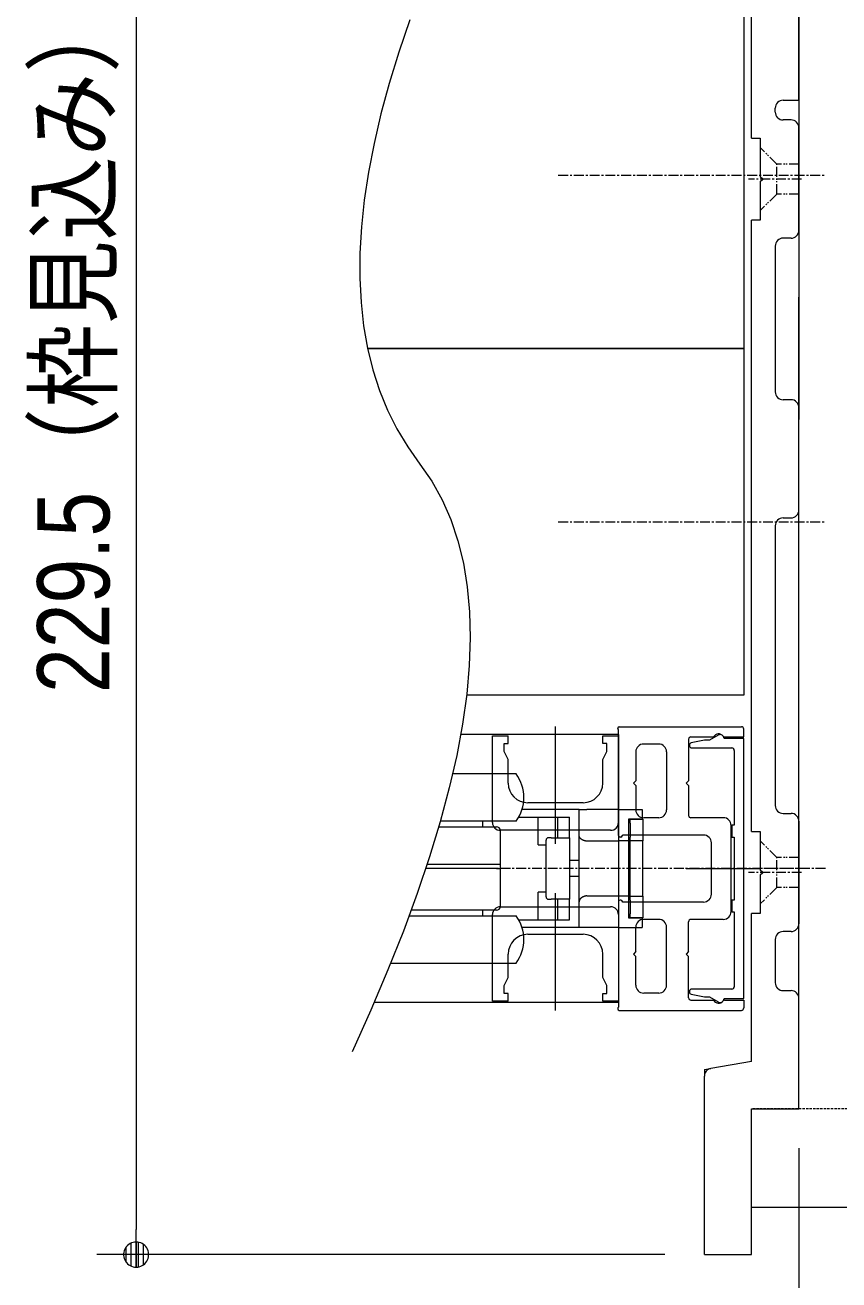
# Model space of a CAD drawing. Units: millimetres, scale not verified. Extents: x -6062 to 6062, y -3045 to 3045.
# Drawn here: x -5241 to -4828, y 1642 to 2279 of the extents above; entities that cross this region are included whole.
import ezdxf
from ezdxf.enums import TextEntityAlignment as Align

# ---------------------------------------------------------------- set-up
doc = ezdxf.new("R2010")
doc.units = ezdxf.units.MM
doc.header["$LTSCALE"] = 20
for name, pattern in [('CHAIN1', [8, 5, -1, 1, -1]), ('DASHED1', [1.8, 1.2, -0.6]), ('DOUBLE_CHAIN1', [8.8, 5, -1, 0.6, -0.6, 0.6, -1])]:
    doc.linetypes.add(name, pattern=pattern)
for name, color, linetype, lineweight in [('0-0_2寸法-1', 7, 'Continuous', 9), ('0-1_0', 7, 'Continuous', 9), ('0-3_3一般', 7, 'Continuous', 9), ('0-5_2寸法-2', 7, 'Continuous', 9)]:
    doc.layers.add(name, color=color, linetype=linetype, lineweight=lineweight)
doc.styles.add('ＭＳ Ｐゴシック', font='')
doc.styles.get('ＭＳ Ｐゴシック').set_extended_font_data('MS PGothic')

# ---------------------------------------------------------------- blocks, each defined once
blk = doc.blocks.new('_Dot')
at = {"layer": '0-1_0'}
for p, q in [((-10, 0), (-20, 0)), ((9.78, 2), (-9.78, 2)), ((7.99, 6), (-7.99, 6)), ((9.16, -3.98), (-9.16, -3.98)), ((6, -7.98), (-6, -7.98))]:
    blk.add_line(p, q, dxfattribs=at)
for points in [[(10, 0), (9.92, 1.25), (9.69, 2.49), (9.3, 3.68), (8.76, 4.82), (8.09, 5.88), (7.29, 6.85), (6.37, 7.71), (5.36, 8.44), (4.26, 9.05), (3.09, 9.51), (1.87, 9.82), (0.63, 9.98), (-0.63, 9.98), (-1.87, 9.82), (-3.09, 9.51), (-4.26, 9.05), (-5.36, 8.44), (-6.37, 7.71), (-7.29, 6.85), (-8.09, 5.88), (-8.76, 4.82), (-9.3, 3.68), (-9.69, 2.49), (-9.92, 1.25), (-10, 0), (0, 0)], [(-10, 0), (-9.92, -1.25), (-9.69, -2.49), (-9.3, -3.68), (-8.76, -4.82), (-8.09, -5.88), (-7.29, -6.85), (-6.37, -7.71), (-5.36, -8.44), (-4.26, -9.05), (-3.09, -9.51), (-1.87, -9.82), (-0.63, -9.98), (0.63, -9.98), (1.87, -9.82), (3.09, -9.51), (4.26, -9.05), (5.36, -8.44), (6.37, -7.71), (7.29, -6.85), (8.09, -5.88), (8.76, -4.82), (9.3, -3.68), (9.69, -2.49), (9.92, -1.25), (10, 0), (0, 0)]]:
    blk.add_lwpolyline(points, close=True, dxfattribs=at)
blk = doc.blocks.new('グループ-98')
at = {"layer": '0-3_3一般'}
for p, q in [((-61220, 49976.9), (-61220, 41576.9)), ((-61220, 44816.9), (-61220, 45776.9)), ((-61460, 44696.9), (-61460, 44736.9)), ((-61380, 44816.9), (-61220, 44816.9)), ((-61300, 44616.9), (-61380, 44616.9)), ((-61220, 43496.9), (-61220, 44536.9)), ((-61700, 44432.9), (-61612, 44432.9)), ((-61612, 44432.9), (-61612, 44040.9)), ((-61588, 44016.9), (-61612, 44040.9)), ((-61588, 44016.9), (-61612, 44040.9)), ((-61612, 43992.9), (-61588, 44016.9)), ((-61612, 43992.9), (-61588, 44016.9)), ((-61612, 43992.9), (-61612, 43600.9)), ((-61612, 43600.9), (-61700, 43600.9)), ((-61700, 37392.9), (-61700, 43600.9)), ((-61460, 43336.9), (-61460, 41856.9)), ((-61300, 43416.9), (-61380, 43416.9)), ((-61220, 41696.9), (-61220, 42816.9)), ((-61300, 41776.9), (-61380, 41776.9)), ((-61220, 40656.9), (-61220, 41696.9)), ((-61220, 34736.9), (-61220, 40656.9)), ((-61380, 40576.9), (-61300, 40576.9)), ((-61460, 40496.9), (-61460, 37656.9)), ((-61380, 37576.9), (-61300, 37576.9)), ((-61220, 37496.9), (-61220, 36456.9)), ((-61700, 37392.9), (-61612, 37392.9)), ((-61612, 37392.9), (-61612, 37000.9)), ((-61612, 36952.9), (-61612, 36560.9)), ((-61612, 36560.9), (-61700, 36560.9)), ((-61700, 35056.9), (-61700, 36560.9)), ((-61300, 36376.9), (-61380, 36376.9)), ((-61460, 36296.9), (-61460, 35856.9)), ((-61380, 35776.9), (-61300, 35776.9)), ((-61220, 34576.9), (-61220, 35696.9)), ((-61700, 35056.9), (-62113.2, 34988)), ((-62180, 33096.9), (-62180, 34909.1)), ((-61700, 34576.9), (-61220, 34576.9)), ((-61700, 33096.9), (-61700, 34576.9)), ((-58820, 33576.9), (-61700, 33576.9)), ((-62180, 33096.9), (-61700, 33096.9))]:
    blk.add_line(p, q, dxfattribs=at)
at = {"layer": '0-3_3一般', "linetype": 'DOUBLE_CHAIN1'}
for p, q in [((-61444, 44168.9), (-61612, 44336.9)), ((-61220, 44168.9), (-61444, 44168.9)), ((-61444, 43864.9), (-61444, 44168.9)), ((-61444, 43864.9), (-61612, 43696.9)), ((-61220, 43864.9), (-61444, 43864.9)), ((-61220, 37128.9), (-61444, 37128.9)), ((-61444, 36824.9), (-61612, 36656.9)), ((-62180, 34976.9), (-62113.2, 34988)), ((-62180, 34976.9), (-62180, 34909.1))]:
    blk.add_line(p, q, dxfattribs=at)
at = {"layer": '0-3_3一般', "linetype": 'CHAIN1'}
for p, q in [((-61192.1, 44016.9), (-61730.5, 44016.9)), ((-61192.1, 36976.9), (-61730.5, 36976.9)), ((-61157.7, 37016.9), (-61645.7, 37016.9))]:
    blk.add_line(p, q, dxfattribs=at)
at = {"layer": '0-3_3一般', "linetype": 'DASHED1'}
blk.add_line((-58820, 34576.9), (-61700, 34576.9), dxfattribs=at)
at = {"layer": '0-3_3一般'}
for points in [[(-61700, 44432.9), (-61700, 45776.9), (-61220, 45776.9)], [(-61612, 36952.9), (-61588, 36976.9), (-61612, 37000.9)]]:
    blk.add_lwpolyline(points, dxfattribs=at)
at = {"layer": '0-3_3一般', "linetype": 'DOUBLE_CHAIN1'}
blk.add_lwpolyline([(-61220, 36824.9), (-61444, 36824.9), (-61444, 37128.9), (-61612, 37296.9)], dxfattribs=at)
at = {"layer": '0-3_3一般'}
for centre, start, end in [((-61380, 44736.9), 135, 180), ((-61380, 44736.9), 90, 135), ((-61380, 44696.9), 180, 225), ((-61380, 44696.9), 225, 270), ((-61300, 44536.9), 45, 90), ((-61300, 44536.9), 0, 45), ((-61300, 43496.9), 315, 0), ((-61380, 43336.9), 135, 180), ((-61380, 43336.9), 90, 135), ((-61300, 43496.9), 270, 315), ((-61380, 41856.9), 180, 225), ((-61380, 41856.9), 225, 270), ((-61300, 41696.9), 45, 90), ((-61300, 41696.9), 0, 45), ((-61300, 40656.9), 315, 0), ((-61380, 40496.9), 135, 180), ((-61380, 40496.9), 90, 135), ((-61300, 40656.9), 270, 315), ((-61380, 37656.9), 180, 225), ((-61380, 37656.9), 225, 270), ((-61300, 37496.9), 45, 90), ((-61300, 37496.9), 0, 45), ((-61300, 36456.9), 315, 0), ((-61380, 36296.9), 135, 180), ((-61380, 36296.9), 90, 135), ((-61300, 36456.9), 270, 315), ((-61380, 35856.9), 180, 225), ((-61380, 35856.9), 225, 270), ((-61300, 35696.9), 45, 90), ((-61300, 35696.9), 0, 45), ((-62100, 34909.1), 139.73116, 180), ((-62100, 34909.1), 99.46232, 139.73116)]:
    blk.add_arc(centre, 80, start, end, dxfattribs=at)
blk = doc.blocks.new('グループ-99')
at = {"layer": '0-3_3一般'}
for p, q in [((-63052, 38376.9), (-64654.4, 38376.9)), ((-64332, 37484.9), (-64332, 38364.9)), ((-64332, 38364.9), (-64172, 38364.9)), ((-64172, 38284.9), (-64172, 38364.9)), ((-63692, 37267.6), (-63692, 38459.6)), ((-63212, 38364.9), (-63052, 38364.9)), ((-63212, 38284.9), (-63212, 38364.9)), ((-63060, 38438.7), (-63060, 38440.9)), ((-63052, 37352.9), (-63052, 38424.9)), ((-63052, 38376.9), (-63052, 35656.9)), ((-63052, 38364.9), (-63052, 37484.9)), ((-63044, 38456.9), (-61804, 38456.9)), ((-62316, 38352.9), (-62086.6, 38352.9)), ((-61976.1, 38352.9), (-61780, 38352.9)), ((-61780, 38352.9), (-61780, 38432.9)), ((-64212, 38284.9), (-64172, 38284.9)), ((-64212, 38204.9), (-64212, 38284.9)), ((-63172, 38284.9), (-63212, 38284.9)), ((-63172, 38204.9), (-63172, 38284.9)), ((-62644, 38280.9), (-62796, 38280.9)), ((-62340, 38328.9), (-62340, 37908.9)), ((-62332, 38269.2), (-62332, 38264.9)), ((-62179.8, 38319.3), (-62312.7, 38292.7)), ((-62308, 38240.9), (-61900, 38240.9)), ((-64172, 38124.9), (-64212, 38204.9)), ((-64172, 37884.9), (-64172, 38124.9)), ((-63212, 38124.9), (-63172, 38204.9)), ((-63212, 37884.9), (-63212, 38124.9)), ((-62876, 38200.9), (-62876, 37908.9)), ((-62564, 38200.9), (-62564, 37612.9)), ((-61876, 38216.9), (-61876, 37456.9)), ((-64092, 37976.9), (-64736.5, 37976.9)), ((-62876, 37908.9), (-62900, 37884.9)), ((-62900, 37884.9), (-62876, 37860.9)), ((-62876, 37860.9), (-62876, 37612.9)), ((-62340, 37908.9), (-62364, 37884.9)), ((-62364, 37884.9), (-62340, 37860.9)), ((-62340, 37860.9), (-62340, 37556.9)), ((-63452, 37616.9), (-64030.4, 37616.9)), ((-63412, 37684.9), (-63972, 37684.9)), ((-63052, 37616.9), (-63372, 37616.9)), ((-63052, 37616.9), (-63052, 37296.9)), ((-63052, 37616.9), (-62812, 37616.9)), ((-62812, 37616.9), (-62812, 37520.9)), ((-64092, 37496.9), (-64861, 37496.9)), ((-64428, 37440.9), (-64428, 37496.9)), ((-64065.6, 37536.9), (-63868, 37536.9)), ((-63868, 37256.9), (-63868, 37536.9)), ((-63868, 37536.9), (-63668, 37536.9)), ((-63668, 37536.9), (-63548, 37536.9)), ((-63668, 37328.9), (-63668, 37536.9)), ((-63548, 37328.9), (-63548, 37536.9)), ((-62948, 37520.9), (-62812, 37520.9)), ((-62948, 37296.9), (-62948, 37520.9)), ((-62932, 37516.9), (-62948, 37516.9)), ((-62932, 37516.9), (-62804, 37516.9)), ((-62932, 37476.9), (-62932, 37516.9)), ((-62932, 37476.9), (-62932, 37336.9)), ((-62804, 37516.9), (-62804, 37476.9)), ((-62804, 37476.9), (-62804, 37336.9)), ((-62644, 37532.9), (-62796, 37532.9)), ((-61988, 37532.9), (-62316, 37532.9)), ((-64877.1, 37440.9), (-64292, 37440.9)), ((-63132, 37404.9), (-64252, 37404.9)), ((-63451.9, 37353.5), (-63452, 37356.3)), ((-63028, 37336.9), (-63036, 37336.9)), ((-63012, 37356.9), (-63012, 37352.9)), ((-62188, 37356.9), (-63012, 37356.9)), ((-62804, 37336.9), (-62804, 37296.9)), ((-61908, 36580.9), (-61908, 37452.9)), ((-61876, 37336.9), (-61876, 36696.9)), ((-63868, 37256.9), (-63788, 37256.9)), ((-63788, 36728.9), (-63788, 37304.9)), ((-63736.8, 37328.9), (-63764, 37328.9)), ((-63548, 37318.2), (-63548, 37308.3)), ((-63052, 37294), (-63372, 37294)), ((-62948, 37296.9), (-63052, 37296.9)), ((-63052, 37296.9), (-63052, 37294)), ((-62948, 36736.9), (-62948, 37296.9)), ((-62932, 36736.9), (-62932, 37296.9)), ((-62804, 36736.9), (-62804, 37296.9)), ((-62108, 36756.9), (-62108, 37276.9)), ((-63452, 37096.9), (-63548, 37096.9)), ((-64292, 37016.9), (-65009.3, 37016.9)), ((-64292, 37056.9), (-64996, 37056.9)), ((-64292, 37016.9), (-64252, 37016.9)), ((-64252, 37056.9), (-64252, 37016.9)), ((-64252, 37016.9), (-64252, 36632.9)), ((-62364, 37016.9), (-61742.1, 37016.9)), ((-62098.6, 37016.9), (-61618.6, 37016.9)), ((-63452, 36936.9), (-63548, 36936.9)), ((-63788, 36776.9), (-63868, 36776.9)), ((-63868, 36496.9), (-63868, 36776.9)), ((-63764, 36704.9), (-63736.8, 36704.9)), ((-63548, 36704.9), (-63736.8, 36704.9)), ((-63692, 35574.1), (-63692, 36766.1)), ((-63668, 36496.9), (-63668, 36704.9)), ((-63548, 36715.5), (-63548, 36704.9)), ((-63372, 36739.8), (-63052, 36739.8)), ((-63052, 36739.8), (-63052, 36736.9)), ((-63028, 36696.9), (-63036, 36696.9)), ((-62932, 36736.9), (-62804, 36736.9)), ((-62932, 36696.9), (-62932, 36736.9)), ((-62932, 36696.9), (-62932, 36556.9)), ((-62804, 36736.9), (-62804, 36696.9)), ((-62804, 36696.9), (-62804, 36556.9)), ((-64292, 36592.9), (-65157.4, 36592.9)), ((-64428, 36536.9), (-64428, 36592.9)), ((-64252, 36628.9), (-63132, 36628.9)), ((-63451.9, 36680.2), (-63452, 36677.5)), ((-63452, 36416.9), (-63452, 36677.5)), ((-63052, 36680.9), (-63052, 35608.9)), ((-61876, 36576.9), (-61876, 35816.9)), ((-65178.2, 36536.9), (-64092, 36536.9)), ((-64332, 35668.9), (-64332, 36548.9)), ((-64065.6, 36496.9), (-63868, 36496.9)), ((-63868, 36496.9), (-63668, 36496.9)), ((-63052, 36548.9), (-63052, 35668.9)), ((-62932, 36516.9), (-62948, 36516.9)), ((-62932, 36516.9), (-62932, 36556.9)), ((-62804, 36516.9), (-62932, 36516.9)), ((-62812, 36512.9), (-62812, 36416.9)), ((-62804, 36556.9), (-62804, 36516.9)), ((-62644, 36500.9), (-62796, 36500.9)), ((-62340, 36172.9), (-62340, 36476.9)), ((-61988, 36500.9), (-62316, 36500.9)), ((-63452, 36416.9), (-64030.4, 36416.9)), ((-63972, 36348.9), (-63412, 36348.9)), ((-63372, 36416.9), (-63452, 36416.9)), ((-63052, 36416.9), (-63372, 36416.9)), ((-62876, 36172.9), (-62876, 36420.9)), ((-62564, 35832.9), (-62564, 36420.9)), ((-65365.3, 36056.9), (-64092, 36056.9)), ((-64172, 35908.9), (-64172, 36148.9)), ((-63212, 35908.9), (-63212, 36148.9)), ((-62876, 36172.9), (-62900, 36148.9)), ((-62900, 36148.9), (-62876, 36124.9)), ((-62876, 35832.9), (-62876, 36124.9)), ((-62340, 36172.9), (-62364, 36148.9)), ((-62364, 36148.9), (-62340, 36124.9)), ((-62340, 35704.9), (-62340, 36124.9)), ((-64212, 35828.9), (-64172, 35908.9)), ((-64212, 35748.9), (-64212, 35828.9)), ((-63172, 35828.9), (-63212, 35908.9)), ((-63172, 35748.9), (-63172, 35828.9)), ((-64172, 35748.9), (-64212, 35748.9)), ((-64172, 35668.9), (-64172, 35748.9)), ((-63212, 35748.9), (-63172, 35748.9)), ((-63212, 35668.9), (-63212, 35748.9)), ((-62644, 35752.9), (-62796, 35752.9)), ((-62332, 35768.9), (-62332, 35764.6)), ((-62316, 35680.9), (-62086.6, 35680.9)), ((-62312.7, 35741), (-62179.8, 35714.4)), ((-61900, 35792.9), (-62308, 35792.9)), ((-61976.1, 35680.9), (-61780, 35680.9)), ((-61780, 35680.9), (-61780, 35600.9)), ((-63052, 35656.9), (-65533.3, 35656.9)), ((-64172, 35668.9), (-64332, 35668.9)), ((-63052, 35668.9), (-63212, 35668.9)), ((-63060, 35595), (-63060, 35592.9)), ((-63044, 35576.9), (-61804, 35576.9))]:
    blk.add_line(p, q, dxfattribs=at)
at = {"layer": '0-3_3一般', "linetype": 'CHAIN1'}
blk.add_line((-60950.1, 37016.9), (-65009.3, 37016.9), dxfattribs=at)
at = {"layer": '0-3_3一般'}
for points in [[(-62040, 38371.5), (-62127.7, 38320.9), (-62164.1, 38320.9)], [(-61980, 35696.9), (-61780, 35696.9), (-61780, 38336.9), (-61980, 38336.9)], [(-63452, 36677.5), (-63452, 37356.3), (-63452, 37616.9), (-63372, 37616.9)], [(-61876, 37456.9), (-61900, 37456.9), (-61900, 37336.9), (-61876, 37336.9)], [(-64252, 37400.9), (-64252, 37056.9), (-64292, 37056.9)], [(-63372, 37294), (-63374.8, 37294.2), (-63377.5, 37294.6), (-63380.3, 37294.9), (-63383, 37295.4), (-63385.8, 37295.9), (-63388.5, 37296.5), (-63391.2, 37297.2), (-63393.9, 37297.9), (-63396.6, 37298.7), (-63399.3, 37299.6), (-63402, 37300.5), (-63404.7, 37301.5), (-63407.4, 37302.6), (-63410, 37303.8), (-63412.7, 37305), (-63415.3, 37306.3), (-63418, 37307.7), (-63420.6, 37309.1), (-63423.2, 37310.7), (-63425.8, 37312.3), (-63428.4, 37313.9), (-63430.8, 37315.6), (-63433.1, 37317.4), (-63435.2, 37319.2), (-63437.3, 37321.1), (-63439.2, 37323), (-63440.9, 37325), (-63442.5, 37327.1), (-63444.1, 37329.2), (-63445.4, 37331.4), (-63446.7, 37333.6), (-63447.8, 37335.9), (-63448.8, 37338.2), (-63449.6, 37340.6), (-63450.3, 37343.1), (-63450.9, 37345.6), (-63451.4, 37348.2), (-63451.7, 37350.8), (-63451.9, 37353.5)], [(-62804, 37296.9), (-62932, 37296.9), (-62932, 37336.9)], [(-63736.8, 37328.9), (-63548, 37328.9), (-63548, 37318.2)], [(-63548, 37308.3), (-63548, 36725.4), (-63548, 36715.5)], [(-63668, 36496.9), (-63548, 36496.9), (-63548, 36704.9)], [(-63372, 36739.8), (-63374.8, 36739.5), (-63377.5, 36739.2), (-63380.3, 36738.8), (-63383, 36738.4), (-63385.8, 36737.9), (-63388.5, 36737.3), (-63391.2, 36736.6), (-63393.9, 36735.9), (-63396.6, 36735.1), (-63399.3, 36734.2), (-63402, 36733.2), (-63404.7, 36732.2), (-63407.4, 36731.1), (-63410, 36730), (-63412.7, 36728.7), (-63415.3, 36727.4), (-63418, 36726.1), (-63420.6, 36724.6), (-63423.2, 36723.1), (-63425.8, 36721.5), (-63428.4, 36719.9), (-63430.8, 36718.2), (-63433.1, 36716.4), (-63435.2, 36714.6), (-63437.3, 36712.7), (-63439.2, 36710.7), (-63440.9, 36708.7), (-63442.5, 36706.7), (-63444.1, 36704.6), (-63445.4, 36702.4), (-63446.7, 36700.2), (-63447.8, 36697.9), (-63448.8, 36695.5), (-63449.6, 36693.1), (-63450.3, 36690.7), (-63450.9, 36688.1), (-63451.4, 36685.6), (-63451.7, 36682.9), (-63451.9, 36680.2)], [(-62812, 36512.9), (-62948, 36512.9), (-62948, 36736.9), (-63052, 36736.9), (-63052, 36416.9), (-62812, 36416.9)], [(-61876, 36696.9), (-61900, 36696.9), (-61900, 36576.9), (-61876, 36576.9)], [(-62188, 36676.9), (-63012, 36676.9), (-63012, 36680.9)], [(-62164.1, 35712.9), (-62127.7, 35712.9), (-62040, 35662.2)]]:
    blk.add_lwpolyline(points, dxfattribs=at)
for centre, radius, start, end in [((-63044, 38440.9), 16, 90, 180), ((-63044, 38438.7), 16, 180, 240), ((-62316, 38328.9), 24, 90, 180), ((-62036, 38328.9), 56, 33.74899, 154.62307), ((-62020, 38336.9), 40, 0, 120), ((-61976.1, 38368.9), 16, 213.74899, 270), ((-61804, 38432.9), 24, 0, 90), ((-62796, 38200.9), 80, 90, 180), ((-62644, 38200.9), 80, 0, 90), ((-62308, 38269.2), 24, 101.30993, 180), ((-62308, 38264.9), 24, 180, 270), ((-62164.1, 38240.9), 80, 90, 101.30993), ((-61900, 38216.9), 24, 0, 90), ((-64412, 37736.9), 400, 323.1301, 36.8699), ((-63972, 37884.9), 200, 180, 270), ((-63412, 37884.9), 200, 270, 0), ((-62796, 37612.9), 80, 180, 270), ((-62644, 37612.9), 80, 270, 0), ((-64252, 37484.9), 80, 180, 270), ((-63132, 37484.9), 80, 270, 0), ((-62316, 37556.9), 24, 180, 270), ((-61988, 37452.9), 80, 0, 90), ((-64292, 37400.9), 40, 0, 90), ((-63036, 37352.9), 16, 180, 270), ((-63028, 37352.9), 16, 270, 0), ((-62188, 37276.9), 80, 0, 90), ((-63764, 37304.9), 24, 90, 180), ((-63764, 36728.9), 24, 180, 270), ((-63036, 36680.9), 16, 90, 180), ((-63028, 36680.9), 16, 0, 90), ((-62188, 36756.9), 80, 270, 0), ((-64252, 36548.9), 80, 90, 180), ((-64292, 36632.9), 40, 270, 0), ((-63132, 36548.9), 80, 0, 90), ((-61988, 36580.9), 80, 270, 0), ((-64412, 36296.9), 400, 323.1301, 36.8699), ((-62796, 36420.9), 80, 90, 180), ((-62644, 36420.9), 80, 0, 90), ((-62316, 36476.9), 24, 90, 180), ((-63972, 36148.9), 200, 90, 180), ((-63412, 36148.9), 200, 0, 90), ((-62796, 35832.9), 80, 180, 270), ((-62644, 35832.9), 80, 270, 0), ((-61900, 35816.9), 24, 270, 0), ((-62316, 35704.9), 24, 180, 270), ((-62308, 35768.9), 24, 90, 180), ((-62308, 35764.6), 24, 180, 258.69007), ((-62164.1, 35792.9), 80, 258.69007, 270), ((-62036, 35704.9), 56, 205.37693, 326.25101), ((-62020, 35696.9), 40, 240, 0), ((-61976.1, 35664.9), 16, 90, 146.25101), ((-63044, 35595), 16, 120, 180), ((-63044, 35592.9), 16, 180, 270), ((-61804, 35600.9), 24, 270, 0)]:
    blk.add_arc(centre, radius, start, end, dxfattribs=at)
blk = doc.blocks.new('グループ-100')
at = {"layer": '0-3_3一般', "linetype": 'CHAIN1'}
for p, q in [((-63664.2, 44056.9), (-60944.2, 44056.9)), ((-63664.2, 40536.9), (-60944.2, 40536.9))]:
    blk.add_line(p, q, dxfattribs=at)
at = {"layer": '0-3_3一般'}
for points in [[(-65103, 45816.9), (-61780, 45816.9), (-61780, 42296.9), (-65598.1, 42296.9)], [(-65598.1, 42296.9), (-61780, 42296.9), (-61780, 38776.9), (-64594.7, 38776.9)]]:
    blk.add_lwpolyline(points, dxfattribs=at)
for name in ['グループ-98', 'グループ-99']:
    blk.add_blockref(name, (0, 0), dxfattribs=at)

msp = doc.modelspace()

# ---------------------------------------------------------------- linework, layer by layer
at = {"layer": '0-0_2寸法-1'}
for p, q in [((-5185, 2560.13), (-5185, 1667.56)), ((-4916.5, 1654.84), (-5205, 1654.84))]:
    msp.add_line(p, q, dxfattribs=at)
at = {"layer": '0-3_3一般'}
msp.add_line((-5065.87, 1778.91), (-5075.38, 1757.84), dxfattribs=at)
msp.add_lwpolyline([(-5046.01, 2281.7), (-5051.59, 2265.31), (-5056.48, 2249.38), (-5060.68, 2233.9), (-5064.2, 2218.87), (-5067.02, 2204.3), (-5069.15, 2190.18), (-5070.6, 2176.52), (-5071.35, 2163.31), (-5071.42, 2150.55), (-5070.8, 2138.25), (-5069.48, 2126.4), (-5067.48, 2115.01), (-5064.79, 2104.07), (-5061.41, 2093.58), (-5057.33, 2083.55), (-5052.57, 2073.98), (-5047.12, 2064.85), (-5040.99, 2056.18), (-5034.91, 2047.42), (-5029.66, 2038.01), (-5025.23, 2027.95), (-5021.61, 2017.24), (-5018.82, 2005.88), (-5016.85, 1993.88), (-5015.7, 1981.23), (-5015.37, 1967.93), (-5015.86, 1953.98), (-5017.17, 1939.39), (-5019.3, 1924.15), (-5022.25, 1908.26), (-5026.02, 1891.73), (-5030.61, 1874.54), (-5036.02, 1856.71), (-5042.25, 1838.23), (-5049.3, 1819.11), (-5057.18, 1799.33), (-5065.87, 1778.91)], dxfattribs=at)
at = {"layer": '0-5_2寸法-2'}
msp.add_line((-4848.5, 1708.84), (-4848.5, 1564.84), dxfattribs=at)

# ---------------------------------------------------------------- block references
at = {"layer": '0-0_2寸法-1', "xscale": 0.6356201, "yscale": 0.6356201, "rotation": 270}
msp.add_blockref('_Dot', (-5185, 1654.84), dxfattribs=at)
at = {"layer": '0-3_3一般', "xscale": 0.05, "yscale": 0.05}
msp.add_blockref('グループ-100', (-1787.5, 0), dxfattribs=at)

# ---------------------------------------------------------------- texts
at = {"layer": '0-0_2寸法-1', "style": 'ＭＳ Ｐゴシック', "width": 0.85}
msp.add_text('229.5（枠見込み）', height=36.69, rotation=90, dxfattribs=at).set_placement((-5187.53, 1939.98), align=Align.BOTTOM_LEFT)

doc.saveas('drawing.dxf')
